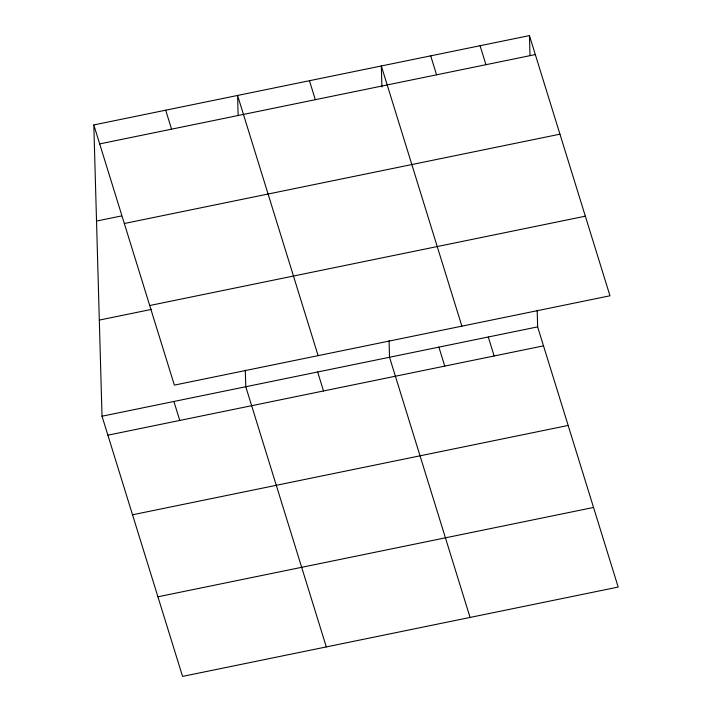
<?xml version="1.0" encoding="UTF-8"?>
<svg xmlns="http://www.w3.org/2000/svg" width="712" height="712" viewBox="0 0 712 712"><rect width="100%" height="100%" fill="white"/><g stroke="black" fill="none" stroke-linecap="round" stroke-linejoin="round"><path stroke-width="1.07" d="M93.815 124.938L529.443 35.6L609.979 295.783L174.36 385.121L93.815 124.938L102.021 416.217L182.557 676.4L618.185 587.062L537.64 326.879L537.177 310.307M99.689 143.904L535.317 54.575M96.52 221.058L121.574 215.923M124.333 223.506L559.952 134.176M149.716 305.519L585.344 216.181M99.315 320.089L151.585 309.373M102.021 416.217L537.64 326.879M107.886 435.183L543.514 345.854M132.53 514.785L568.158 425.447M157.913 596.798L593.541 507.46M480.075 45.728L485.949 64.694M430.698 55.848L436.572 74.822M488.272 337.007L494.146 355.973M461.874 326.158L381.329 65.976L381.917 86.962M438.904 347.127L444.769 366.102M309.453 80.714L315.327 99.689M470.071 617.438L389.526 357.255L389.063 340.683M318.113 355.644L237.577 95.453L238.137 115.344M317.65 371.993L323.524 390.968M165.7 110.2L171.565 129.166M326.31 646.923L245.773 386.732L245.302 370.16M173.897 401.47L179.771 420.445M529.443 35.6L530.004 55.492"/></g></svg>
